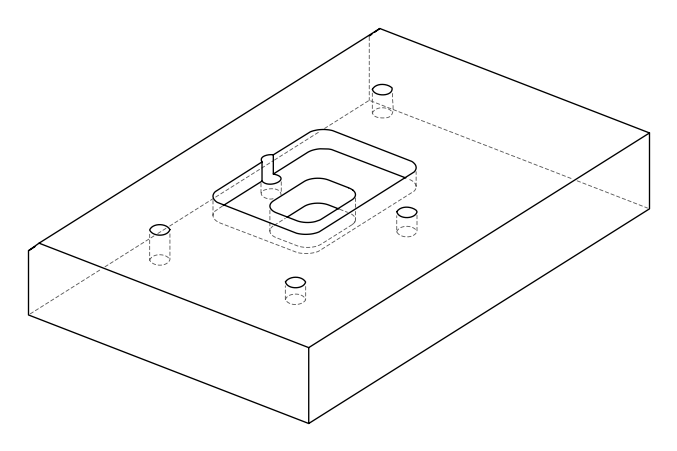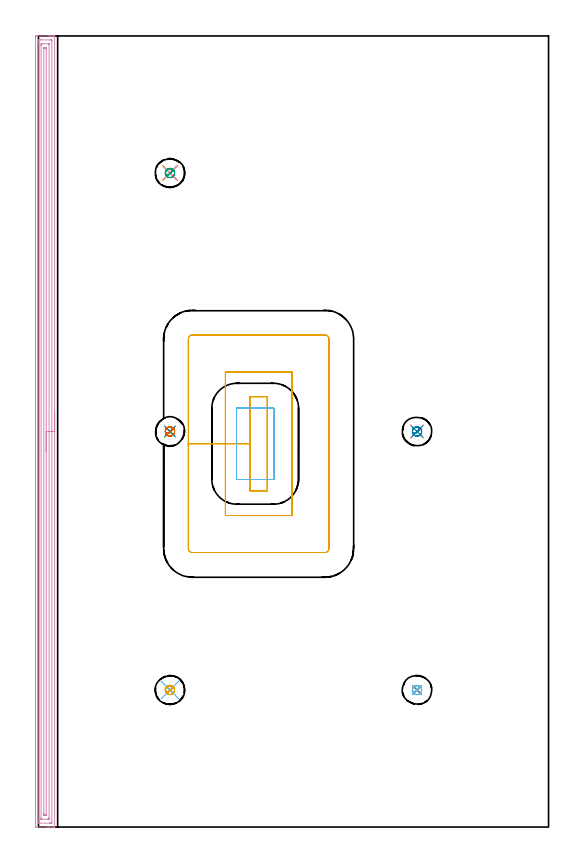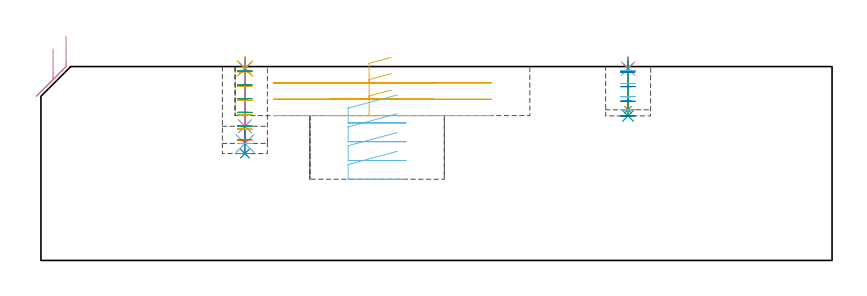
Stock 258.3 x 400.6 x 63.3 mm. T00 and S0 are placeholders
(PLAN: 18 operations, 4 tool changes, 22.4 min)
(1 SPOT_DRILL | STEP1POCKET | NXT0321_9005460120000 | 0.03 min | 3 mm3)
(2 SPOT_DRILL_1 | STEP1POCKET_1 | NXT0321_9005460120000 | 0.03 min | 2 mm3)
(3 SPOT_DRILL_2 | STEP1POCKET_2 | NXT0321_9005460120000 | 0.03 min | 3 mm3)
(4 SPOT_DRILL_3 | STEP1POCKET_3 | NXT0321_9005460120000 | 0.03 min | 2 mm3)
(5 SPOT_DRILL_4 | STEP1POCKET_4 | NXT0321_9005460120000 | 0.03 min | 2 mm3)
(6 DRILL_BLIND_HOLE_INTO_CENTER | STEP1POCKET | NXT0301_128 | 0.11 min | 2706 mm3)
(7 DRILL_BLIND_HOLE_INTO_CENTER_1 | STEP1POCKET_1 | NXT0301_128 | 0.07 min | 1466 mm3)
(8 DRILL_BLIND_HOLE_INTO_CENTER_2 | STEP1POCKET_2 | NXT0301_128 | 0.12 min | 3080 mm3)
(9 DRILL_BLIND_HOLE_INTO_CENTER_3 | STEP1POCKET_3 | NXT0301_128 | 0.07 min | 1691 mm3)
(10 DRILL_BLIND_HOLE_INTO_CENTER_4 | STEP1POCKET_4 | NXT0301_128 | 0.09 min | 2073 mm3)
(11 MILL_ROUGH_BLIND_HOLE_CONTOUR | STEP1POCKET | NXT0201_013 | Spiral | 0.61 min | 1546 mm3)
(12 MILL_ROUGH_BLIND_HOLE_CONTOUR_1 | STEP1POCKET_1 | NXT0201_013 | Spiral | 0.41 min | 922 mm3)
(13 MILL_ROUGH_BLIND_HOLE_CONTOUR_2 | STEP1POCKET_2 | NXT0201_013 | Spiral | 0.71 min | 1732 mm3)
(14 MILL_ROUGH_BLIND_HOLE_CONTOUR_3 | STEP1POCKET_3 | NXT0201_013 | Spiral | 0.41 min | 1034 mm3)
(15 MILL_ROUGH_BLIND_HOLE_CONTOUR_4 | STEP1POCKET_4 | NXT0201_013 | Spiral | 0.51 min | 1228 mm3)
(16 AREA_MILL | FG_CHAMFER_SURFACE | UGT0205_001 | 13.02 min | 18841 mm3)
(17 MILL_RECTANGULAR_POCKET | POCKET_RECTANGULAR_STRAIGHT | UGT0201_107 | Follow Part, ap 6.25, ae 75% | 4.7 min | 203129 mm3)
(18 MILL_RECTANGULAR_POCKET_1 | POCKET_RECTANGULAR_STRAIGHT_1 | UGT0201_107 | Follow Part, ap 6.25, ae 75% | 1.47 min | 53007 mm3)
(TOOL NXT0321_9005460120000 | NC Spot Drill, 142deg, 12mm, Carbide, Uncoated | D12 PA142 FL30 Z2)
(TOOL NXT0301_128 | Carbide Drill 12mm [861.1-1200-036A1-GP GC34] | D12 PA150 FL37.4 Z2)
(TOOL NXT0201_013 | ENDMILL 10mm | D10 FL30 Z4)
(TOOL UGT0205_001 | Chamfer Mill 20 x 3 x 45 deg. | D20 FL50 Z2)
(TOOL UGT0201_107 | End Mill 25 mm | D25 FL25 Z2)
(OP 1 SPOT_DRILL)
G17 G21 G94 G90
T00 M6
G54
G17 G0 G90 X66.6 Y69.4 S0 M3
G43 Z73.3 H0
G94 G81 G98 Z62.667 F250. R66.3
G80
M5
M2
(OP 2 SPOT_DRILL_1)
G17 G21 G94 G90
T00 M6
G54
G17 G0 G90 X191.7 Y69.4 S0 M3
G43 Z73.3 H0
G94 G81 G98 Z62.667 F250. R66.3
G80
M5
M2
(OP 3 SPOT_DRILL_2)
G17 G21 G94 G90
T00 M6
G54
G17 G0 G90 X66.6 Y200.3 S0 M3
G43 Z73.3 H0
G94 G81 G98 Z62.667 F250. R66.3
G80
M5
M2
(OP 4 SPOT_DRILL_3)
G17 G21 G94 G90
T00 M6
G54
G17 G0 G90 X191.7 Y200.3 S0 M3
G43 Z73.3 H0
G94 G81 G98 Z62.667 F250. R66.3
G80
M5
M2
(OP 5 SPOT_DRILL_4)
G17 G21 G94 G90
T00 M6
G54
G17 G0 G90 X66.6 Y331.2 S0 M3
G43 Z73.3 H0
G94 G81 G98 Z62.667 F250. R66.3
G80
M5
M2
(OP 6 DRILL_BLIND_HOLE_INTO_CENTER)
G17 G21 G94 G90
T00 M6
G54
G17 G0 G90 X66.6 Y69.4 S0 M3
G43 Z73.3 H1
G94 G81 G98 Z38.2 F250. R65.3
G80
M5
M2
(OP 7 DRILL_BLIND_HOLE_INTO_CENTER_1)
G17 G21 G94 G90
T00 M6
G54
G17 G0 G90 X191.7 Y69.4 S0 M3
G43 Z73.3 H1
G94 G81 G98 Z49.2 F250. R65.3
G80
M5
M2
(OP 8 DRILL_BLIND_HOLE_INTO_CENTER_2)
G17 G21 G94 G90
T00 M6
G54
G17 G0 G90 X66.6 Y200.3 S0 M3
G43 Z73.3 H1
G94 G81 G98 Z34.9 F250. R65.3
G80
M5
M2
(OP 9 DRILL_BLIND_HOLE_INTO_CENTER_3)
G17 G21 G94 G90
T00 M6
G54
G17 G0 G90 X191.7 Y200.3 S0 M3
G43 Z73.3 H1
G94 G81 G98 Z47.2 F250. R65.3
G80
M5
M2
(OP 10 DRILL_BLIND_HOLE_INTO_CENTER_4)
G17 G21 G94 G90
T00 M6
G54
G17 G0 G90 X66.6 Y331.2 S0 M3
G43 Z73.3 H1
G94 G81 G98 Z43.8 F250. R65.3
G80
M5
M2
(OP 11 MILL_ROUGH_BLIND_HOLE_CONTOUR)
G17 G21 G94 G90
T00 M6
G54
G17 G0 G90 X66.6 Y69.4 S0 M3
G43 Z73.3 H0
Z61.617
G94 G3 X66.803 Y71.547 R1.083 F250.
X64.292 Y69.84 R2.147
X66.16 Y67.092 R2.35
X64.292 Y69.84 R-2.35
X65.226 Y68.466 R1.175
X66.6 Y69.4 R1.175
G0 Z56.933
G3 X66.803 Y71.547 R1.083
X64.292 Y69.84 R2.147
X66.16 Y67.092 R2.35
X64.292 Y69.84 R-2.35
X65.226 Y68.466 R1.175
X66.6 Y69.4 R1.175
G0 Z52.25
G3 X66.803 Y71.547 R1.083
X64.292 Y69.84 R2.147
X66.16 Y67.092 R2.35
X64.292 Y69.84 R-2.35
X65.226 Y68.466 R1.175
X66.6 Y69.4 R1.175
G0 Z47.567
G3 X66.803 Y71.547 R1.083
X64.292 Y69.84 R2.147
X66.16 Y67.092 R2.35
X64.292 Y69.84 R-2.35
X65.226 Y68.466 R1.175
X66.6 Y69.4 R1.175
G0 Z42.883
G3 X66.803 Y71.547 R1.083
X64.292 Y69.84 R2.147
X66.16 Y67.092 R2.35
X64.292 Y69.84 R-2.35
X65.226 Y68.466 R1.175
X66.6 Y69.4 R1.175
G0 Z38.2
G3 X66.803 Y71.547 R1.083
X64.292 Y69.84 R2.147
X66.16 Y67.092 R2.35
X64.292 Y69.84 R-2.35
X65.226 Y68.466 R1.175
X66.6 Y69.4 R1.175
G0 Z73.3
M5
M2
(OP 12 MILL_ROUGH_BLIND_HOLE_CONTOUR_1)
G17 G21 G94 G90
T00 M6
G54
G17 G0 G90 X191.7 Y69.4 S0 M3
G43 Z73.3 H0
Z62.025
G94 G3 X191.903 Y71.547 R1.083 F250.
X189.392 Y69.84 R2.147
X191.26 Y67.092 R2.35
X189.392 Y69.84 R-2.35
X190.326 Y68.466 R1.175
X191.7 Y69.4 R1.175
G0 Z57.75
G3 X191.903 Y71.547 R1.083
X189.392 Y69.84 R2.147
X191.26 Y67.092 R2.35
X189.392 Y69.84 R-2.35
X190.326 Y68.466 R1.175
X191.7 Y69.4 R1.175
G0 Z53.475
G3 X191.903 Y71.547 R1.083
X189.392 Y69.84 R2.147
X191.26 Y67.092 R2.35
X189.392 Y69.84 R-2.35
X190.326 Y68.466 R1.175
X191.7 Y69.4 R1.175
G0 Z49.2
G3 X191.903 Y71.547 R1.083
X189.392 Y69.84 R2.147
X191.26 Y67.092 R2.35
X189.392 Y69.84 R-2.35
X190.326 Y68.466 R1.175
X191.7 Y69.4 R1.175
G0 Z73.3
M5
M2
(OP 13 MILL_ROUGH_BLIND_HOLE_CONTOUR_2)
G17 G21 G94 G90
T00 M6
G54
G17 G0 G90 X66.6 Y200.3 S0 M3
G43 Z73.3 H0
Z61.814
G94 G3 X66.803 Y202.447 R1.083 F250.
X64.292 Y200.74 R2.147
X66.16 Y197.992 R2.35
X64.292 Y200.74 R-2.35
X65.226 Y199.366 R1.175
X66.6 Y200.3 R1.175
G0 Z57.329
G3 X66.803 Y202.447 R1.083
X64.292 Y200.74 R2.147
X66.16 Y197.992 R2.35
X64.292 Y200.74 R-2.35
X65.226 Y199.366 R1.175
X66.6 Y200.3 R1.175
G0 Z52.843
G3 X66.803 Y202.447 R1.083
X64.292 Y200.74 R2.147
X66.16 Y197.992 R2.35
X64.292 Y200.74 R-2.35
X65.226 Y199.366 R1.175
X66.6 Y200.3 R1.175
G0 Z48.357
G3 X66.803 Y202.447 R1.083
X64.292 Y200.74 R2.147
X66.16 Y197.992 R2.35
X64.292 Y200.74 R-2.35
X65.226 Y199.366 R1.175
X66.6 Y200.3 R1.175
G0 Z43.871
G3 X66.803 Y202.447 R1.083
X64.292 Y200.74 R2.147
X66.16 Y197.992 R2.35
X64.292 Y200.74 R-2.35
X65.226 Y199.366 R1.175
X66.6 Y200.3 R1.175
G0 Z39.386
G3 X66.803 Y202.447 R1.083
X64.292 Y200.74 R2.147
X66.16 Y197.992 R2.35
X64.292 Y200.74 R-2.35
X65.226 Y199.366 R1.175
X66.6 Y200.3 R1.175
G0 Z34.9
G3 X66.803 Y202.447 R1.083
X64.292 Y200.74 R2.147
X66.16 Y197.992 R2.35
X64.292 Y200.74 R-2.35
X65.226 Y199.366 R1.175
X66.6 Y200.3 R1.175
G0 Z73.3
M5
M2
(OP 14 MILL_ROUGH_BLIND_HOLE_CONTOUR_3)
G17 G21 G94 G90
T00 M6
G54
G17 G0 G90 X191.7 Y200.3 S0 M3
G43 Z73.3 H0
Z61.525
G94 G3 X191.903 Y202.447 R1.083 F250.
X189.392 Y200.74 R2.147
X191.26 Y197.992 R2.35
X189.392 Y200.74 R-2.35
X190.326 Y199.366 R1.175
X191.7 Y200.3 R1.175
G0 Z56.75
G3 X191.903 Y202.447 R1.083
X189.392 Y200.74 R2.147
X191.26 Y197.992 R2.35
X189.392 Y200.74 R-2.35
X190.326 Y199.366 R1.175
X191.7 Y200.3 R1.175
G0 Z51.975
G3 X191.903 Y202.447 R1.083
X189.392 Y200.74 R2.147
X191.26 Y197.992 R2.35
X189.392 Y200.74 R-2.35
X190.326 Y199.366 R1.175
X191.7 Y200.3 R1.175
G0 Z47.2
G3 X191.903 Y202.447 R1.083
X189.392 Y200.74 R2.147
X191.26 Y197.992 R2.35
X189.392 Y200.74 R-2.35
X190.326 Y199.366 R1.175
X191.7 Y200.3 R1.175
G0 Z73.3
M5
M2
(OP 15 MILL_ROUGH_BLIND_HOLE_CONTOUR_4)
G17 G21 G94 G90
T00 M6
G54
G17 G0 G90 X66.6 Y331.2 S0 M3
G43 Z73.3 H0
Z61.8
G94 G3 X66.803 Y333.347 R1.083 F250.
X64.292 Y331.64 R2.147
X66.16 Y328.892 R2.35
X64.292 Y331.64 R-2.35
X65.226 Y330.266 R1.175
X66.6 Y331.2 R1.175
G0 Z57.3
G3 X66.803 Y333.347 R1.083
X64.292 Y331.64 R2.147
X66.16 Y328.892 R2.35
X64.292 Y331.64 R-2.35
X65.226 Y330.266 R1.175
X66.6 Y331.2 R1.175
G0 Z52.8
G3 X66.803 Y333.347 R1.083
X64.292 Y331.64 R2.147
X66.16 Y328.892 R2.35
X64.292 Y331.64 R-2.35
X65.226 Y330.266 R1.175
X66.6 Y331.2 R1.175
G0 Z48.3
G3 X66.803 Y333.347 R1.083
X64.292 Y331.64 R2.147
X66.16 Y328.892 R2.35
X64.292 Y331.64 R-2.35
X65.226 Y330.266 R1.175
X66.6 Y331.2 R1.175
G0 Z43.8
G3 X66.803 Y333.347 R1.083
X64.292 Y331.64 R2.147
X66.16 Y328.892 R2.35
X64.292 Y331.64 R-2.35
X65.226 Y330.266 R1.175
X66.6 Y331.2 R1.175
G0 Z73.3
M5
M2
(OP 16 AREA_MILL)
G17 G21 G94 G90
T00 M6
G54
G17 G0 G90 X8.2 Y210.3 S1061 M3
G43 Z73.3 H0
G94 G1 Y210.262 Z72.428 F250.
Y210.148 Z71.563
Y209.959 Z70.712
Y209.697 Z69.88
Y209.363 Z69.074
Y208.96 Z68.3
Y208.492 Z67.564
Y207.96 Z66.872
Y207.371 Z66.229
Y206.728 Z65.64
Y206.036 Z65.108
Y205.3 Z64.64
Y204.526 Z64.237
Y203.72 Z63.903
Y202.888 Z63.641
Y202.037 Z63.452
Y201.172 Z63.338
Y200.3 Z63.3
Y0.172
X8.199 Y0.006 Z63.29
X8.198 Y0. Z63.289
X7.857 Z62.956
X7.554 Z62.653
X6.874 Z61.969
X5.653 Z60.75
X5.112 Z60.206
X4.502 Z59.597
X-1.326 Y0.001 Z53.771
X-1.492 Y0.01 Z53.606
X-1.499 Y0.176 Z53.599
X-1.5 Y6.852 Z53.6
Y399.539
X-1.499 Y399.981 Z53.601
X-1.495 Y400.427 Z53.603
X-1.492 Y400.59 Z53.606
X-1.055 Y400.6 Z54.042
X5.112 Z60.206
X5.653 Z60.75
X5.993 Z61.089
X6.534 Z61.63
X6.874 Z61.969
X7.554 Z62.653
X7.857 Z62.956
X8.198 Y400.595 Z63.289
X8.199 Y400.594 Z63.29
X8.2 Y400.428 Z63.3
Y200.3
X6.786 Z61.886
X6.785 Y2.496 Z61.885
X6.784 Y2.406 Z61.884
X6.779 Y2.014 Z61.879
X6.39 Y2.003 Z61.49
X5.993 Y2.001 Z61.093
X5.512 Y2. Z60.612
X0.707 Y2.001 Z55.807
X0.223 Y2.003 Z55.323
X0.011 Y2.01 Z55.111
X-0.079 Y2.039 Z55.021
X-0.085 Y2.315 Z55.015
Y2.406
Y398.104
X-0.084 Y398.194 Z55.016
X-0.079 Y398.586 Z55.021
X0.31 Y398.597 Z55.41
X0.707 Y398.599 Z55.807
X1.188 Y398.6 Z56.288
X5.993 Y398.599 Z61.093
X6.477 Y398.597 Z61.577
X6.689 Y398.59 Z61.789
X6.779 Y398.561 Z61.879
X6.784 Y398.285 Z61.884
X6.785 Y398.194 Z61.885
X6.786 Y200.3 Z61.886
X5.372 Z60.472
X5.371 Y4.824 Z60.471
X5.367 Y4.193 Z60.467
X5.364 Y4.062 Z60.464
X5.359 Y4.01 Z60.459
X5.298 Y4.004 Z60.398
X5.112 Y4.002 Z60.212
X4.421 Y4. Z59.521
X1.778 Z56.878
X1.588 Y4.001 Z56.688
X1.398 Y4.003 Z56.498
X1.344 Y4.006 Z56.444
X1.334 Y4.01 Z56.434
X1.332 Y4.014 Z56.432
X1.33 Y4.035 Z56.43
X1.329 Y4.105 Z56.429
X1.328 Y4.193 Z56.428
X1.329 Y395.776 Z56.429
X1.333 Y396.407 Z56.433
X1.336 Y396.538 Z56.436
X1.341 Y396.591 Z56.441
X1.402 Y396.596 Z56.502
X1.588 Y396.598 Z56.688
X2.279 Y396.6 Z57.379
X4.922 Z60.022
X5.112 Y396.599 Z60.212
X5.302 Y396.597 Z60.402
X5.356 Y396.594 Z60.456
X5.366 Y396.59 Z60.466
X5.368 Y396.586 Z60.468
X5.37 Y396.565 Z60.47
X5.371 Y396.495 Z60.471
Y396.407
X5.372 Y200.3 Z60.472
X3.957 Z59.057
Y6.258
X3.955 Y6.052 Z59.055
X3.952 Y6.018 Z59.052
X3.949 Y6.01 Z59.049
X3.941 Y6.007 Z59.041
X3.888 Y6.003 Z58.988
X3.78 Y6.001 Z58.88
X3.35 Y6. Z58.45
X2.918 Y6.002 Z58.018
X2.815 Y6.005 Z57.915
X2.764 Y6.01 Z57.864
X2.749 Y6.014 Z57.849
X2.748 Y6.03 Z57.848
X2.745 Y6.133 Z57.845
X2.743 Y6.595 Z57.843
Y6.873
Y394.342
X2.745 Y394.548 Z57.845
X2.748 Y394.582 Z57.848
X2.751 Y394.59 Z57.851
X2.759 Y394.593 Z57.859
X2.812 Y394.598 Z57.912
X2.92 Y394.599 Z58.02
X3.35 Y394.6 Z58.45
X3.782 Y394.598 Z58.882
X3.885 Y394.595 Z58.985
X3.936 Y394.59 Z59.036
X3.951 Y394.586 Z59.051
X3.952 Y394.57 Z59.052
X3.955 Y394.467 Z59.055
X3.957 Y394.005 Z59.057
Y393.727
Y200.3
Y199.428 Z59.095
Y198.564 Z59.209
Y197.712 Z59.398
Y196.88 Z59.66
Y196.074 Z59.994
Y195.3 Z60.397
Y194.564 Z60.866
Y193.872 Z61.397
Y193.229 Z61.986
Y192.64 Z62.629
Y192.109 Z63.321
Y191.64 Z64.057
Y191.237 Z64.831
Y190.903 Z65.637
Y190.641 Z66.469
Y190.452 Z67.321
Y190.338 Z68.186
Y190.3 Z69.057
G0 Z73.3
M5
M2
(OP 17 MILL_RECTANGULAR_POCKET)
G17 G21 G94 G90
T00 M6
G54
G17 G0 G90 X114.4 Y217.95 S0 M3
G43 Z73.3 H0
Z66.3
G94 G1 X107.15 Z64.357 F250.
Y194.1 Z57.967
Y170.25 F500.
X115.85
Y217.95
X107.15
Y194.1
X94.65
Y157.75
X128.35
Y230.45
X94.65
Y194.1
X75.9
Y141.1
G3 X78. Y139. R2.1
G1 X145.
G3 X147.1 Y141.1 R2.1
G1 Y247.1
G3 X145. Y249.2 R2.1
G1 X78.
G3 X75.9 Y247.1 R2.1
G1 Y194.1
Y193.1
G0 X114.4 Y217.95 Z60.967
G1 X107.15 Z59.024 F250.
Y194.1 Z52.633
Y170.25 F500.
X115.85
Y217.95
X107.15
Y194.1
X94.65
Y157.75
X128.35
Y230.45
X94.65
Y194.1
X75.9
Y141.1
G3 X78. Y139. R2.1
G1 X145.
G3 X147.1 Y141.1 R2.1
G1 Y247.1
G3 X145. Y249.2 R2.1
G1 X78.
G3 X75.9 Y247.1 R2.1
G1 Y194.1
Y193.1
G0 X114.4 Y217.95 Z55.633
G1 X107.15 Z53.691 F250.
Y194.1 Z47.3
Y170.25 F500.
X115.85
Y217.95
X107.15
Y194.1
X94.65
Y157.75
X128.35
Y230.45
X94.65
Y194.1
X75.9
Y141.1
G3 X78. Y139. R2.1
G1 X145.
G3 X147.1 Y141.1 R2.1
G1 Y247.1
G3 X145. Y249.2 R2.1
G1 X78.
G3 X75.9 Y247.1 R2.1
G1 Y194.1
Y193.1
G0 Z73.3
M5
M2
(OP 18 MILL_RECTANGULAR_POCKET_1)
G17 G21 G94 G90
T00 M6
G54
G17 G0 G90 X116.368 Y212.2 S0 M3
G43 Z73.3 H0
Z54.033
G94 G1 X100.5 Z49.782 F250.
X100.455 Z49.769
X100.355 Y212.145 Z49.739
X100.3 Y212.045 Z49.708
Y212. Z49.696
Y194.1 Z44.9
Y176.2 F500.
G3 X100.5 Y176. R0.2
G1 X119.
G3 X119.2 Y176.2 R0.2
G1 Y212.
G3 X119. Y212.2 R0.2
G1 X100.5
G3 X100.3 Y212. R0.2
G1 Y194.1
Y193.1
G0 X116.368 Y212.2 Z47.9
G1 X100.5 Z43.648 F250.
X100.455 Z43.636
X100.355 Y212.145 Z43.606
X100.3 Y212.045 Z43.575
Y212. Z43.563
Y194.1 Z38.767
Y176.2 F500.
G3 X100.5 Y176. R0.2
G1 X119.
G3 X119.2 Y176.2 R0.2
G1 Y212.
G3 X119. Y212.2 R0.2
G1 X100.5
G3 X100.3 Y212. R0.2
G1 Y194.1
Y193.1
G0 X116.368 Y212.2 Z41.767
G1 X100.5 Z37.515 F250.
X100.455 Z37.503
X100.355 Y212.145 Z37.472
X100.3 Y212.045 Z37.442
Y212. Z37.43
Y194.1 Z32.633
Y176.2 F500.
G3 X100.5 Y176. R0.2
G1 X119.
G3 X119.2 Y176.2 R0.2
G1 Y212.
G3 X119. Y212.2 R0.2
G1 X100.5
G3 X100.3 Y212. R0.2
G1 Y194.1
Y193.1
G0 X116.368 Y212.2 Z35.633
G1 X100.5 Z31.382 F250.
X100.455 Z31.37
X100.355 Y212.145 Z31.339
X100.3 Y212.045 Z31.308
Y212. Z31.296
Y194.1 Z26.5
Y176.2 F500.
G3 X100.5 Y176. R0.2
G1 X119.
G3 X119.2 Y176.2 R0.2
G1 Y212.
G3 X119. Y212.2 R0.2
G1 X100.5
G3 X100.3 Y212. R0.2
G1 Y194.1
Y193.1
G0 Z73.3
M5
M2
